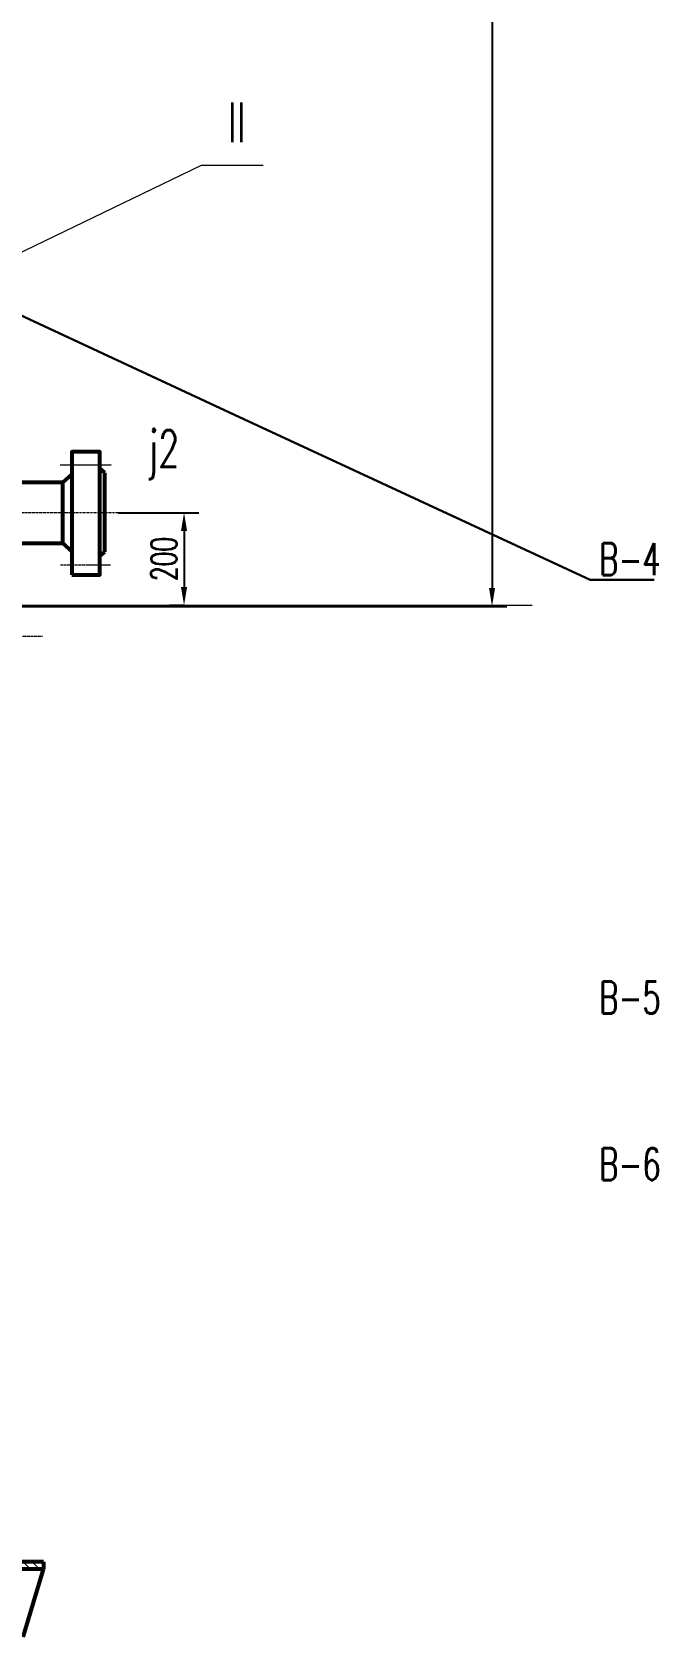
# Model space of a CAD drawing. Header units: millimetres. Extents: x 25714 to 46739, y -2 to 14848.
# Drawn here: x 32069 to 33780, y 3388 to 7766 of the extents above; entities that cross this region are included whole.
import ezdxf

# ---------------------------------------------------------------- set-up
doc = ezdxf.new("R2010")
doc.units = ezdxf.units.MM
doc.header["$LTSCALE"] = 5
doc.linetypes.add('CENTER', pattern=[2, 1.25, -0.25, 0.25, -0.25])
for name, color, linetype, lineweight in [('中心线', 4, 'CENTER', 18), ('实线', 7, 'Continuous', 53), ('文字', 3, 'Continuous', 30), ('细线', 1, 'Continuous', 18)]:
    doc.layers.add(name, color=color, linetype=linetype, lineweight=lineweight)
doc.styles.get("Standard").update_dxf_attribs({"font": 'txt.shx', "width": 0.67, "bigfont": 'hztxt.shx'})
doc.dimstyles.get("Standard").update_dxf_attribs({"dimtxt": 0.18, "dimasz": 0.18, "dimexe": 0.18, "dimexo": 0.0625, "dimgap": 0.09, "dimtad": 0, "dimtih": 1, "dimtoh": 1, "dimdec": 4, "dimzin": 0, "dimdsep": 46, "dimtxsty": 'Standard', "dimcen": 0.09, "dimadec": 0, "dimazin": 0, "dimtfac": 1, "dimtdec": 4, "dimtofl": 0, "dimtmove": 0, "dimatfit": 3, "dimfxl": 0, "dimtolj": 1, "dimtzin": 0, "dimarcsym": 0})

# ---------------------------------------------------------------- blocks, each defined once
blk = doc.blocks.new('*D120')
at = {"layer": 'DEFPOINTS', "color": 0}
for p in [(32304.7, 6454.5), (32484.2, 6201.8), (32484.2, 6201.8)]:
    blk.add_point(p, dxfattribs=at)
at = {"layer": '细线', "color": 1, "lineweight": -2}
for p, q in [((32304.7, 6454.5), (32524.2, 6454.5)), ((32484.2, 6404.5), (32484.2, 6251.8)), ((32484.2, 6201.8), (32444.2, 6201.8))]:
    blk.add_line(p, q, dxfattribs=at)
at = {"layer": '细线', "color": 1}
for points in [[(32475.8, 6404.5), (32492.5, 6404.5), (32484.2, 6454.5)], [(32475.8, 6251.8), (32492.5, 6251.8), (32484.2, 6201.8)]]:
    blk.add_solid(points, dxfattribs=at)
at = {"layer": '细线', "color": 3, "insert": (32429.2, 6328.2), "char_height": 70, "attachment_point": 5, "rotation": 90}
blk.add_mtext('\\A1;200', dxfattribs=at)
blk = doc.blocks.new('*D79')
at = {"layer": 'DEFPOINTS', "color": 0}
for p in [(32661, 11960.2), (31922.2, 6198.8), (33324.8, 6198.8)]:
    blk.add_point(p, dxfattribs=at)
at = {"layer": '文字', "color": 1, "lineweight": -2}
for p, q in [((32661, 11960.2), (33364.8, 11960.2)), ((33324.8, 11910.2), (33324.8, 6248.8)), ((31922.2, 6198.8), (33364.8, 6198.8))]:
    blk.add_line(p, q, dxfattribs=at)
at = {"layer": '文字', "color": 1}
for points in [[(33316.5, 11910.2), (33333.1, 11910.2), (33324.8, 11960.2)], [(33316.5, 6248.8), (33333.1, 6248.8), (33324.8, 6198.8)]]:
    blk.add_solid(points, dxfattribs=at)
at = {"layer": '文字', "color": 3, "insert": (33269.8, 9079.5), "char_height": 70, "attachment_point": 5, "rotation": 90}
blk.add_mtext('\\A1;7000', dxfattribs=at)

msp = doc.modelspace()

# ---------------------------------------------------------------- hatches: boundary and pattern name
at = {"layer": '细线'}
h = msp.add_hatch(dxfattribs=at)
h.set_pattern_fill('ANSI31', color=256, scale=137.5, angle=90, style=0)
h.set_pattern_definition([(135, (20327.177, 2087.747), (-12.153398, -12.153398), [])])
h.paths.add_polyline_path([(31977.17728, 3592.74651), (31913.42728, 3592.74651), (31913.42728, 3572.74651), (31977.17728, 3572.74651)])
h.paths.add_polyline_path([(32100.92728, 3592.74651), (32012.17728, 3592.74651), (32012.17728, 3572.74651), (32100.92728, 3572.74651)])
h.paths.add_polyline_path([(29125.92728, 3592.74651), (29062.17728, 3592.74651), (29062.17728, 3572.74651), (29125.92728, 3572.74651)])
h.paths.add_polyline_path([(29027.17728, 3592.74651), (29017.80228, 3592.74651), (28938.42728, 3592.74651), (28938.42728, 3572.74651), (29027.17728, 3572.74651)])

# ---------------------------------------------------------------- linework, layer by layer
at = {"layer": '中心线'}
for p, q in [((32146.12004, 6584.67703), (32286.3434, 6584.67703)), ((32304.67728, 6454.46146), (31336.55228, 6454.46146)), ((32147.19873, 6312.04766), (32284.18617, 6312.04766)), ((29067.17728, 6117.74651), (32097.80228, 6117.74651))]:
    msp.add_line(p, q, dxfattribs=at)
at = {"layer": '实线'}
for p, q in [((32267.80228, 6563.12528), (32254.67728, 6574.97877)), ((32153.42728, 6536.96146), (32177.80228, 6558.83646)), ((32267.80228, 6347.58646), (32267.80228, 6563.12528)), ((32153.42728, 6371.33646), (32177.80228, 6347.58646)), ((32254.67728, 6336.96146), (32267.80228, 6347.58646)), ((32100.92728, 3592.74651), (31913.42728, 3592.74651)), ((32100.92728, 3592.74651), (32100.92728, 3572.74651)), ((32100.92728, 3572.74651), (31913.42728, 3572.74651)), ((32044.67728, 3387.74651), (32100.92728, 3572.74651))]:
    msp.add_line(p, q, dxfattribs=at)
for points in [[(32177.80228, 6285.08646), (32254.67728, 6285.08646), (32254.67728, 6620.71146), (32177.80228, 6620.71146)], [(31772.80228, 6371.33646), (32153.42728, 6371.33646), (32153.42728, 6536.96146), (31772.80228, 6536.96146)]]:
    msp.add_lwpolyline(points, close=True, dxfattribs=at)
at = {"layer": '文字', "color": 1, "linetype": 'Continuous'}
for p, q in [((31652.29804, 7172.05068), (32622.25495, 6721.92448)), ((32622.25495, 6721.92448), (33592.21186, 6271.79828)), ((33592.21186, 6271.79828), (33767.21186, 6271.79828))]:
    msp.add_line(p, q, dxfattribs=at)
at = {"layer": '细线'}
for p, q in [((31997.05965, 7143.99444), (32531.63443, 7402.73139)), ((32531.63443, 7402.73139), (32700.15912, 7402.73139)), ((31997.05965, 6201.8435), (33434.4537, 6201.8435))]:
    msp.add_line(p, q, dxfattribs=at)

# ---------------------------------------------------------------- texts
at = {"layer": '文字', "width": 0.67}
for s, height, p in [('Ⅱ', 125, (32586.27398, 7452.56841)), ('j2', 100, (32384.83835, 6579.39021))]:
    msp.add_text(s, height=height, dxfattribs=at).set_placement(p)
at = {"layer": '文字', "color": 7, "width": 0.67}
for s, p in [('B-4', (33616.89936, 6284.29828)), ('B-5', (33616.89936, 5088.19961)), ('B-6', (33616.89936, 4633.68209))]:
    msp.add_text(s, height=87.5, dxfattribs=at).set_placement(p)

# ---------------------------------------------------------------- dimensions: what is measured, and where the dimension line sits
at = {"layer": '文字'}
dim = msp.add_linear_dim(base=(33324.79623, 6198.77665), p1=(32660.97642, 11960.24651), p2=(31922.17728, 6198.77665), angle=90, text='7000', dimstyle='Standard', override={"dimscale": 20, "dimtxt": 3.5, "dimasz": 2.5, "dimexe": 2, "dimexo": 0, "dimgap": 1, "dimtad": 1, "dimtih": 0, "dimtoh": 0, "dimzin": 8, "dimclrd": 1, "dimclre": 1, "dimclrt": 3, "dimadec": 3, "dimazin": 2, "dimatfit": 0, "dimtvp": 0.718659}, dxfattribs=at)
dim.commit()
dim.dimension.update_dxf_attribs({"geometry": '*D79', "text_midpoint": (33269.79623, 9079.51158)})
at = {"layer": '细线'}
dim = msp.add_linear_dim(base=(32484.15264, 6201.8435), p1=(32304.67728, 6454.46146), p2=(32484.15264, 6201.8435), angle=90, text='200', dimstyle='Standard', override={"dimscale": 20, "dimtxt": 3.5, "dimasz": 2.5, "dimexe": 2, "dimexo": 0, "dimgap": 1, "dimtad": 1, "dimtih": 0, "dimtoh": 0, "dimzin": 8, "dimclrd": 1, "dimclre": 1, "dimclrt": 3, "dimadec": 3, "dimazin": 2, "dimatfit": 0, "dimtvp": 0.718659}, dxfattribs=at)
dim.commit()
dim.dimension.update_dxf_attribs({"geometry": '*D120', "text_midpoint": (32429.15264, 6328.15248)})

doc.saveas('drawing.dxf')
